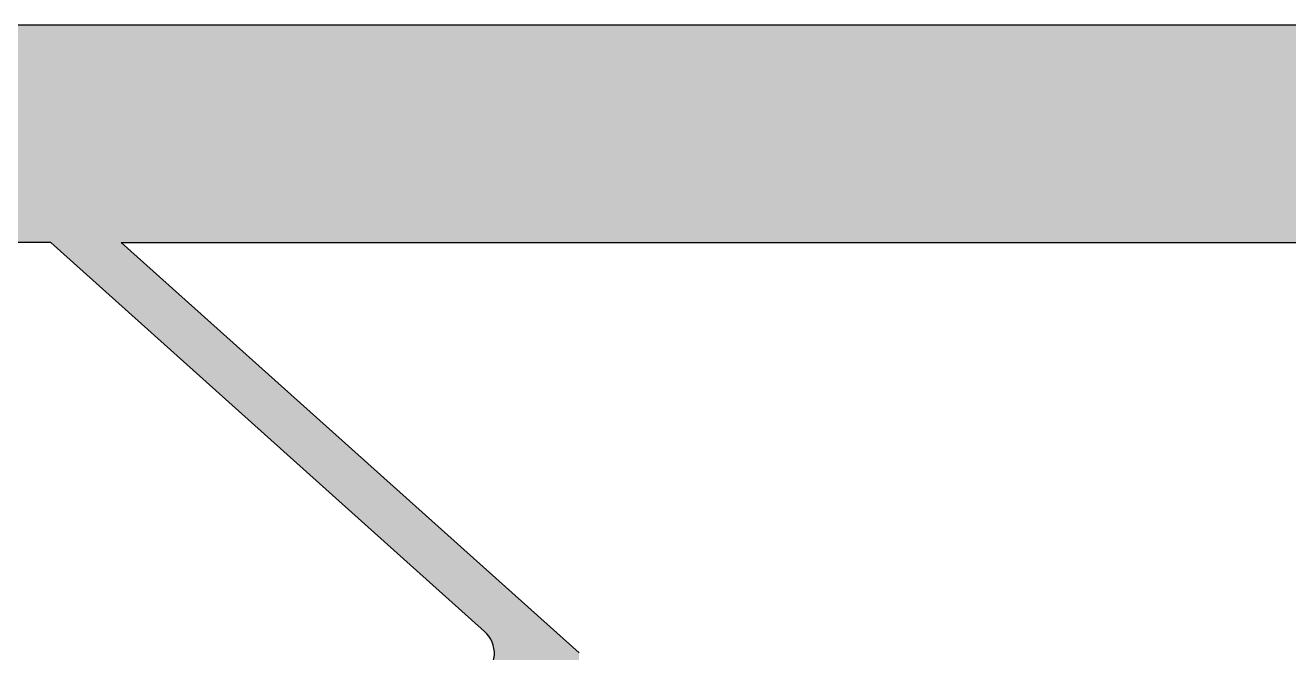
# Model space of a CAD drawing. Extents: x 181 to 485, y 440 to 775.
# Drawn here: x 351.4 to 436.7, y 732.8 to 775.3 of the extents above; entities that cross this region are included whole.
import ezdxf

# ---------------------------------------------------------------- set-up
doc = ezdxf.new("R2010")
doc.units = 0
doc.layers.add('LAYER_01', color=7, linetype='CONTINUOUS')

# ---------------------------------------------------------------- blocks, each defined once
blk = doc.blocks.new('*U1')
at = {"layer": 'LAYER_01', "linetype": 'CONTINUOUS'}
for points in [[(344.416, 760.589), (344.416, 775.268), (353.077, 760.589)], [(353.077, 760.589), (344.416, 775.268), (353.077, 775.268)], [(353.077, 760.589), (353.077, 775.268), (357.841, 756.314)], [(357.841, 756.314), (353.077, 775.268), (357.841, 775.268)], [(357.841, 760.589), (357.841, 775.268), (444.812, 760.589)], [(444.812, 760.589), (357.841, 775.268), (444.812, 775.268)], [(357.841, 756.314), (357.841, 760.589), (382.384, 734.286)], [(382.384, 734.286), (357.841, 760.589), (382.384, 738.562)], [(382.384, 734.286), (382.384, 738.562), (382.424, 734.249)], [(382.424, 734.249), (382.384, 738.562), (382.424, 738.526)], [(382.424, 734.249), (382.424, 738.526), (382.463, 734.211)], [(382.463, 734.211), (382.424, 738.526), (382.463, 738.491)], [(382.463, 734.211), (382.463, 738.491), (382.501, 734.172)], [(382.501, 734.172), (382.463, 738.491), (382.501, 738.456)], [(382.501, 734.172), (382.501, 738.456), (382.539, 734.131)], [(382.539, 734.131), (382.501, 738.456), (382.539, 738.423)], [(382.539, 734.131), (382.539, 738.423), (382.575, 734.089)], [(382.575, 734.089), (382.539, 738.423), (382.575, 738.39)], [(382.575, 734.089), (382.575, 738.39), (382.611, 734.046)], [(382.611, 734.046), (382.575, 738.39), (382.611, 738.358)], [(382.611, 734.046), (382.611, 738.358), (382.645, 734.002)], [(382.645, 734.002), (382.611, 738.358), (382.645, 738.328)], [(382.645, 734.002), (382.645, 738.328), (382.678, 733.957)], [(382.678, 733.957), (382.645, 738.328), (382.678, 738.298)], [(382.678, 733.957), (382.678, 738.298), (382.71, 733.91)], [(382.71, 733.91), (382.678, 738.298), (382.71, 738.269)], [(382.71, 733.91), (382.71, 738.269), (382.741, 733.863)], [(382.741, 733.863), (382.71, 738.269), (382.741, 738.241)], [(382.741, 733.863), (382.741, 738.241), (382.77, 733.814)], [(382.77, 733.814), (382.741, 738.241), (382.77, 738.215)], [(382.77, 733.814), (382.77, 738.215), (382.799, 733.765)], [(382.799, 733.765), (382.77, 738.215), (382.799, 738.19)], [(382.799, 733.765), (382.799, 738.19), (382.825, 733.715)], [(382.825, 733.715), (382.799, 738.19), (382.825, 738.166)], [(382.825, 733.715), (382.825, 738.166), (382.851, 733.664)], [(382.851, 733.664), (382.825, 738.166), (382.851, 738.143)], [(382.851, 733.664), (382.851, 738.143), (382.875, 733.612)], [(382.875, 733.612), (382.851, 738.143), (382.875, 738.121)], [(382.875, 733.612), (382.875, 738.121), (382.897, 733.56)], [(382.897, 733.56), (382.875, 738.121), (382.897, 738.101)], [(382.897, 733.56), (382.897, 738.101), (382.918, 733.507)], [(382.918, 733.507), (382.897, 738.101), (382.918, 738.082)], [(382.918, 733.507), (382.918, 738.082), (382.938, 733.453)], [(382.938, 733.453), (382.918, 738.082), (382.938, 738.065)], [(382.938, 733.453), (382.938, 738.065), (382.955, 733.399)], [(382.955, 733.399), (382.938, 738.065), (382.955, 738.049)], [(382.955, 733.399), (382.955, 738.049), (382.972, 733.345)], [(382.972, 733.345), (382.955, 738.049), (382.972, 738.034)], [(382.972, 733.345), (382.972, 738.034), (382.987, 733.29)], [(382.987, 733.29), (382.972, 738.034), (382.987, 738.021)], [(382.987, 733.29), (382.987, 738.021), (383, 733.235)], [(383, 733.235), (382.987, 738.021), (383, 738.009)], [(383, 733.235), (383, 738.009), (383.011, 733.18)], [(383.011, 733.18), (383, 738.009), (383.011, 737.999)], [(383.011, 733.18), (383.011, 737.999), (383.021, 733.124)], [(383.021, 733.124), (383.011, 737.999), (383.021, 737.99)], [(383.021, 733.124), (383.021, 737.99), (383.03, 733.069)], [(383.03, 733.069), (383.021, 737.99), (383.03, 737.982)], [(383.03, 733.069), (383.03, 737.982), (383.036, 733.013)], [(383.036, 733.013), (383.03, 737.982), (383.036, 737.976)], [(383.036, 733.013), (383.036, 737.976), (383.042, 732.958)], [(383.042, 732.958), (383.036, 737.976), (383.042, 737.971)], [(383.042, 732.958), (383.042, 737.971), (383.045, 732.902)], [(383.045, 732.902), (383.042, 737.971), (383.045, 737.968)], [(383.045, 732.902), (383.045, 737.968), (383.047, 732.847)], [(383.047, 732.847), (383.045, 737.968), (383.047, 737.966)], [(383.047, 732.847), (383.047, 737.966), (383.048, 732.792)], [(383.048, 732.792), (383.047, 737.966), (383.048, 737.966)], [(383.048, 716.185), (383.048, 737.966), (388.77, 720.245)], [(388.77, 720.245), (383.048, 737.966), (388.77, 732.83)]]:
    blk.add_solid(points, dxfattribs=at)

msp = doc.modelspace()

# ---------------------------------------------------------------- linework, layer by layer
at = {"layer": 'LAYER_01'}
for p, q in [((459.491, 775.268), (205.917, 775.268)), ((353.077, 760.589), (344.416, 760.589)), ((382.384, 734.286), (353.077, 760.589)), ((388.77, 732.83), (357.841, 760.589)), ((357.841, 760.589), (444.812, 760.589))]:
    msp.add_line(p, q, dxfattribs=at)
msp.add_arc((381.048, 732.798), 2, 305.35137, 48.09155, dxfattribs=at)

# ---------------------------------------------------------------- block references
msp.add_blockref('*U1', (0, 0), dxfattribs=at)

doc.saveas('drawing.dxf')
